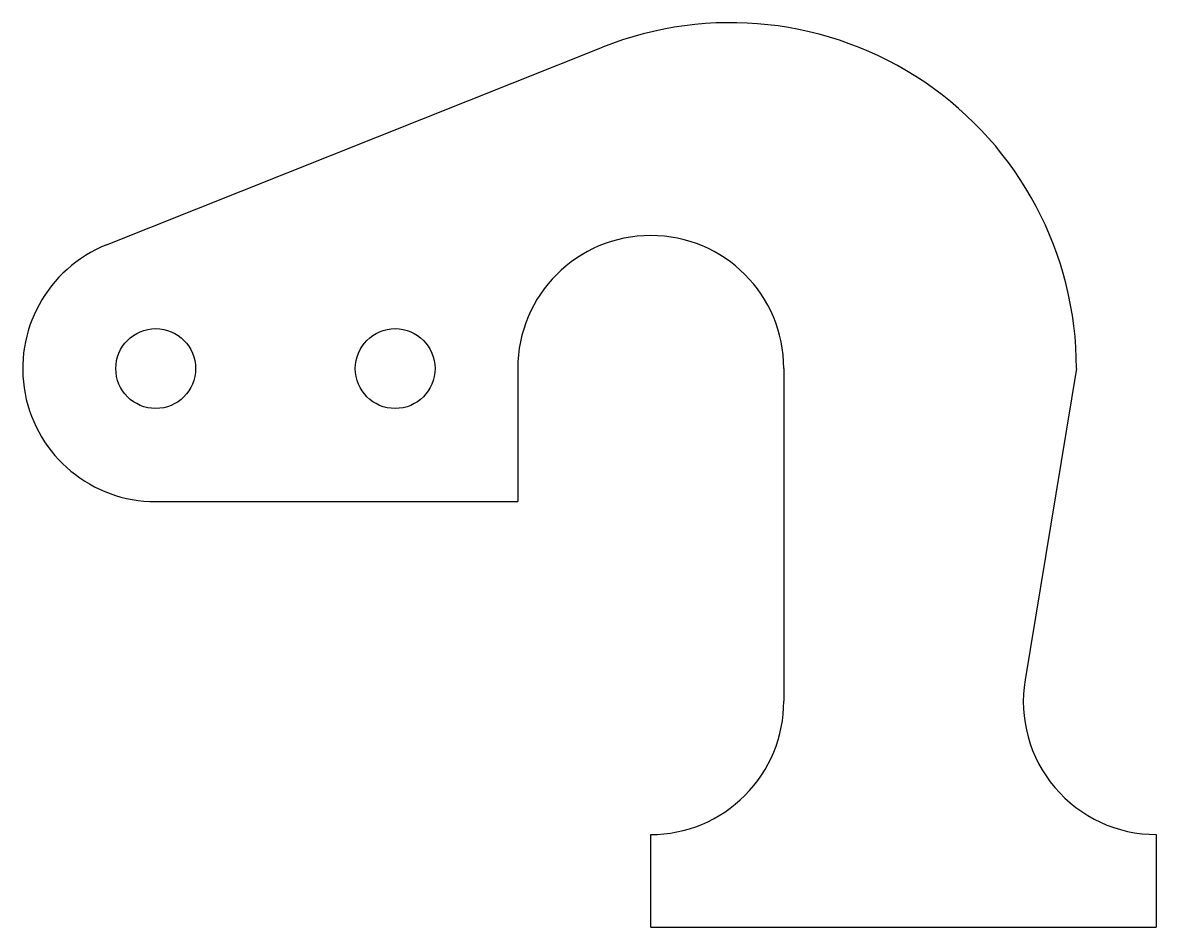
# Model space of a CAD drawing. Header units: inches. Extents: x 37 to 122.2, y -20.2 to 47.8.
import ezdxf

# ---------------------------------------------------------------- set-up
doc = ezdxf.new("R2010")
doc.units = ezdxf.units.IN
doc.header["$MEASUREMENT"] = 0

msp = doc.modelspace()

# ---------------------------------------------------------------- linework, layer by layer
for p, q in [((43.269, 31.063), (80.555, 45.926)), ((74.182, 21.774), (74.182, 11.774)), ((94.182, 21.774), (94.182, -3.226)), ((116.182, 21.774), (112.316, -1.619)), ((46.972, 11.774), (74.182, 11.774)), ((84.182, -20.226), (84.182, -13.249)), ((122.182, -13.249), (122.182, -20.226)), ((84.182, -20.226), (122.182, -20.226))]:
    msp.add_line(p, q)
for centre in [(46.972, 21.774), (64.972, 21.774)]:
    msp.add_circle(centre, 3)
for centre, radius, start, end in [((90.182, 21.774), 26, 0, 111.7329), ((84.182, 21.774), 10, 0, 180), ((46.972, 21.774), 10, 111.7329, 270), ((122.182, -3.249), 10, 170.61544, 270), ((84.182, -3.249), 10, 270, 0.1336)]:
    msp.add_arc(centre, radius, start, end)

doc.saveas('drawing.dxf')
